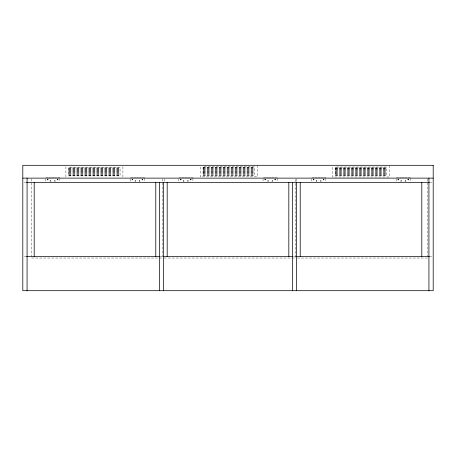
<?xml version="1.0" encoding="UTF-8"?>
<svg xmlns="http://www.w3.org/2000/svg" width="456" height="456" viewBox="0 0 456 456"><rect width="100%" height="100%" fill="white"/><g stroke="black" fill="none" stroke-linecap="round" stroke-linejoin="round"><path stroke-width="0.34" stroke-dasharray="2.28 1.71" d="M51.049 181.243L50.587 180.439L50.126 181.243M55.324 181.243L54.862 180.439L54.401 181.243M135.74 181.243L135.278 180.439L134.811 181.243M140.015 181.243L139.553 180.439L139.086 181.243M184.116 181.243L183.654 180.439L183.192 181.243M188.391 181.243L187.929 180.439L187.467 181.243M268.504 181.243L268.042 180.439L267.581 181.243M272.779 181.243L272.317 180.439L271.856 181.243M317 181.243L316.538 180.439L316.071 181.243M321.275 181.243L320.813 180.439L320.346 181.243M401.599 181.243L401.137 180.439L400.676 181.243M405.874 181.243L405.412 180.439L404.951 181.243M50.764 181.283L50.587 180.616L50.411 181.283M55.039 181.283L54.862 180.616L54.686 181.283M135.455 181.283L135.278 180.616L135.096 181.283M139.73 181.283L139.553 180.616L139.371 181.283M183.831 181.283L183.654 180.616L183.477 181.283M188.106 181.283L187.929 180.616L187.752 181.283M268.219 181.283L268.042 180.616L267.866 181.283M272.494 181.283L272.317 180.616L272.141 181.283M316.715 181.283L316.538 180.616L316.356 181.283M320.99 181.283L320.813 180.616L320.631 181.283M401.314 181.283L401.137 180.616L400.961 181.283M405.589 181.283L405.412 180.616L405.236 181.283M203.068 167.238L254.368 167.238M335.365 167.54L386.665 167.54M203.068 167.791L254.368 167.791M68.753 167.865L120.053 167.865M203.068 167.973L254.368 167.973M335.365 168.093L386.665 168.093M335.365 168.275L386.665 168.275M68.753 168.418L120.053 168.418M203.068 168.526L254.368 168.526M68.753 168.6L120.053 168.6M335.365 168.828L386.665 168.828M203.068 168.982L254.368 168.982M68.753 169.153L120.053 169.153M335.365 169.284L386.665 169.284M203.068 169.535L254.368 169.535M68.753 169.609L120.053 169.609M335.365 169.843L386.665 169.843M203.068 170.059L254.368 170.059M68.753 170.162L120.053 170.162M335.365 170.362L386.665 170.362M203.068 170.612L254.368 170.612M68.753 170.681L120.053 170.681M335.365 170.915L386.665 170.915M203.068 171.16L254.368 171.16M68.753 171.234L120.053 171.234M335.365 171.462L386.665 171.462M68.753 171.781L120.053 171.781M203.068 171.712L254.368 171.712M335.365 172.015L386.665 172.015M203.068 172.265L254.368 172.265M68.753 172.334L120.053 172.334M335.365 172.567L386.665 172.567M203.068 172.818L254.368 172.818M68.753 172.892L120.053 172.892M335.365 173.12L386.665 173.12M203.068 173.388L254.368 173.388M68.753 173.445L120.053 173.445M335.365 173.69L386.665 173.69M203.068 173.941L254.368 173.941M68.753 174.01L120.053 174.01M335.365 174.243L386.665 174.243M68.753 174.562L120.053 174.562M203.068 174.619L254.368 174.619M335.365 174.922L386.665 174.922M203.068 175.172L254.368 175.172M68.753 175.241L120.053 175.241M335.365 175.475L386.665 175.475M68.753 175.799L120.053 175.799M24.225 182.4L25.65 182.4M430.35 182.4L431.775 182.4M24.225 256.5L25.65 256.5M160.056 256.5L162.45 256.5M293.55 256.5L295.944 256.5M430.35 256.5L431.775 256.5M31.663 258.033L162.763 258.033M164.189 258.033L295.288 258.033L295.288 178.946M297.426 258.033L427.813 258.033M427.813 178.946L427.813 256.608M410.4 177.253L407.55 177.253M410.4 178.302L410.4 181.049M407.373 177.253L404.7 177.253M404.523 177.253L401.85 177.253M401.673 177.253L399 177.253M398.823 177.253L396.15 177.253M396.15 178.872L396.15 181.049M389.515 165.602L389.515 177.002L332.515 177.002L332.515 166.315M325.801 177.253L322.951 177.253M325.801 178.302L325.801 181.049M322.768 177.253L320.101 177.253M319.918 177.253L317.251 177.253M317.068 177.253L314.401 177.253M314.218 177.253L311.551 177.253M311.551 178.872L311.551 181.049M296.713 178.946L296.713 181.796M277.305 177.253L274.455 177.253M277.305 178.302L277.305 181.049M274.278 177.253L271.605 177.253M271.428 177.253L268.755 177.253M268.578 177.253L265.905 177.253M265.728 177.253L263.055 177.253M263.055 178.872L263.055 181.049M257.218 165.3L257.218 176.7L200.218 176.7L200.218 166.725M192.916 177.253L190.066 177.253M192.916 178.302L192.916 181.049M189.89 177.253L187.216 177.253M187.04 177.253L184.366 177.253M184.19 177.253L181.516 177.253M181.34 177.253L178.666 177.253M178.666 178.872L178.666 181.049M164.189 178.946L164.189 181.796M162.763 178.946L162.763 256.608M144.541 177.253L141.691 177.253M144.541 178.302L144.541 181.049M141.508 177.253L138.841 177.253M138.658 177.253L135.991 177.253M135.808 177.253L133.141 177.253M132.958 177.253L130.291 177.253M130.291 178.872L130.291 181.049M122.903 166.639L122.903 177.327M65.903 166.639L65.903 177.327M59.85 177.253L57 177.253M59.85 178.302L59.85 181.049M56.823 177.253L54.15 177.253M53.973 177.253L51.3 177.253M51.123 177.253L48.45 177.253M48.273 177.253L45.6 177.253M45.6 178.872L45.6 181.049M31.663 178.946L31.663 256.608M47.219 179.413C47.874 181.454 48.809 177.971 47.219 179.413M47.395 179.459C47.829 180.821 48.45 178.495 47.395 179.459M57.194 179.413C57.849 181.454 58.784 177.971 57.194 179.413M57.37 179.459C57.804 180.821 58.425 178.495 57.37 179.459M131.909 179.413C132.565 181.454 133.5 177.971 131.909 179.413M132.08 179.459C132.519 180.821 133.141 178.495 132.08 179.459M141.884 179.413C142.54 181.454 143.475 177.971 141.884 179.413M142.055 179.459C142.494 180.821 143.116 178.495 142.055 179.459M180.291 179.413C180.941 181.454 181.876 177.971 180.291 179.413M180.462 179.459C180.895 180.821 181.516 178.495 180.462 179.459M190.266 179.413C190.916 181.454 191.851 177.971 190.266 179.413M190.437 179.459C190.87 180.821 191.491 178.495 190.437 179.459M264.674 179.413C265.329 181.454 266.264 177.971 264.674 179.413M264.85 179.459C265.284 180.821 265.905 178.495 264.85 179.459M274.649 179.413C275.304 181.454 276.239 177.971 274.649 179.413M274.825 179.459C275.259 180.821 275.88 178.495 274.825 179.459M313.169 179.413C313.825 181.454 314.754 177.971 313.169 179.413M313.34 179.459C313.779 180.821 314.401 178.495 313.34 179.459M323.144 179.413C323.8 181.454 324.729 177.971 323.144 179.413M323.315 179.459C323.754 180.821 324.376 178.495 323.315 179.459M397.769 179.413C398.424 181.454 399.359 177.971 397.769 179.413M397.945 179.459C398.379 180.821 399 178.495 397.945 179.459M407.744 179.413C408.399 181.454 409.334 177.971 407.744 179.413M407.92 179.459C408.354 180.821 408.975 178.495 407.92 179.459M254.368 166.725L203.068 166.725L203.068 175.275L254.368 175.275L254.368 166.725M386.665 167.027L335.365 167.027L335.365 175.577L386.665 175.577L386.665 167.027M120.053 167.352L68.753 167.352L68.753 175.902L120.053 175.902L120.053 167.352"/><path stroke-width="0.68" d="M22.8 178.125L433.2 178.125M26.362 182.4L429.637 182.4M26.362 256.5L159.6 256.5M163.162 256.5L292.837 256.5M296.4 256.5L429.637 256.5M428.925 178.125L428.925 290.7M421.8 182.4L421.8 256.5M300.219 182.4L300.219 256.5M296.656 182.4L296.656 290.7M292.382 182.4L292.382 290.7M288.819 182.4L288.819 256.5M167.181 182.4L167.181 256.5M163.618 182.4L163.618 290.7M159.344 182.4L159.344 290.7M155.781 182.4L155.781 256.5M34.2 182.4L34.2 256.5M27.075 178.125L27.075 290.7M433.2 165.3L22.8 165.3L22.8 290.7L433.2 290.7L433.2 165.3"/></g></svg>
